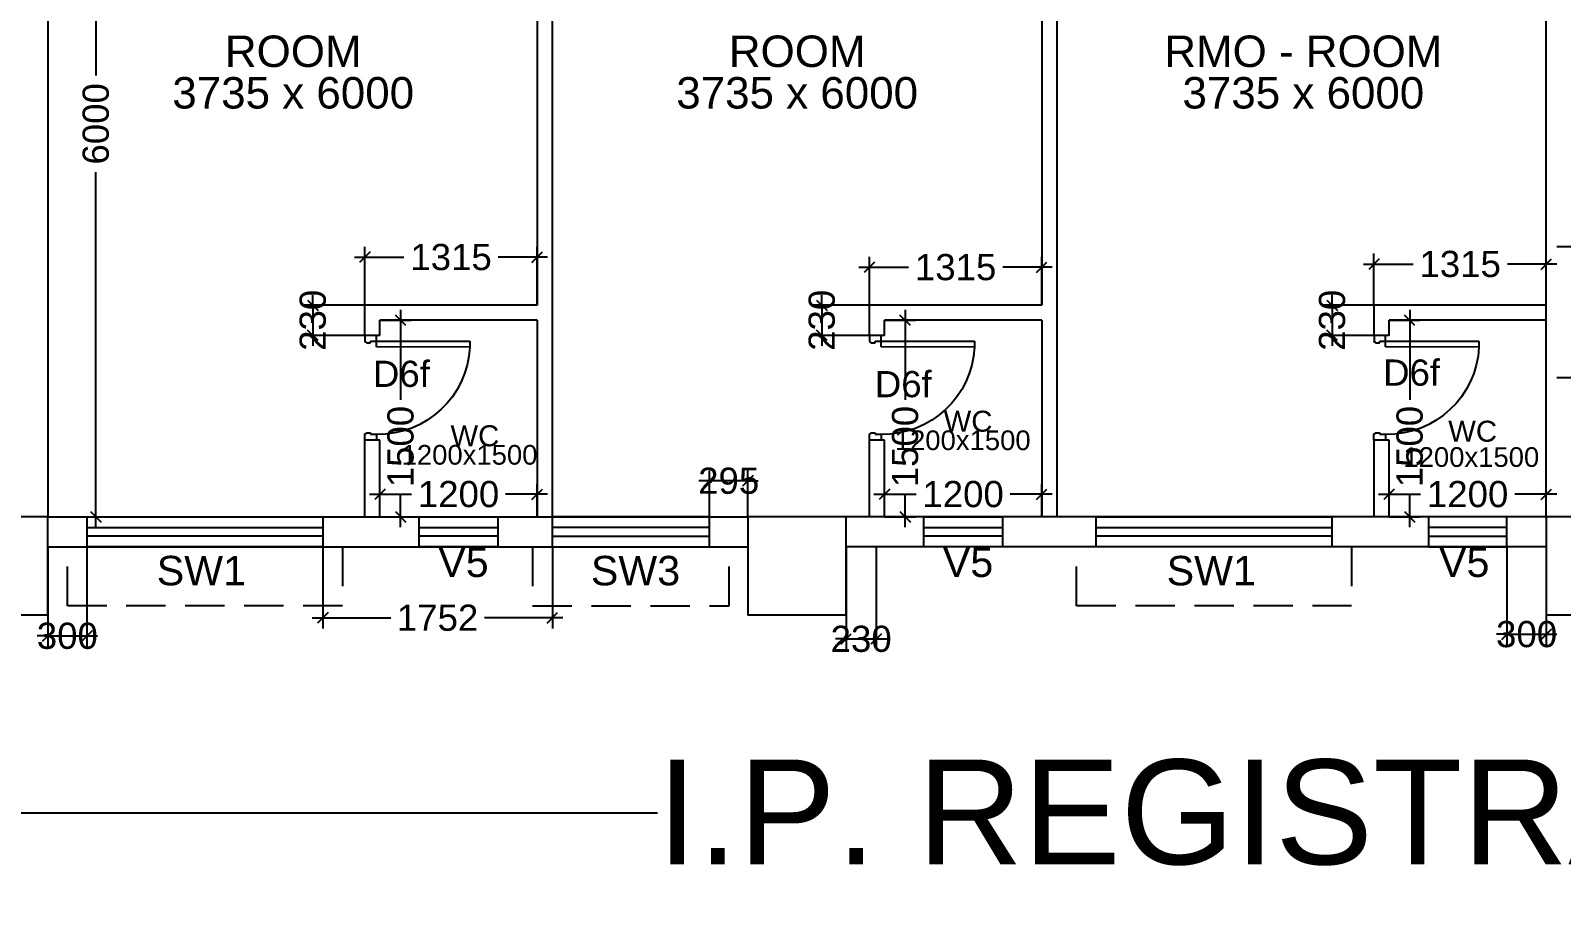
# Model space of a CAD drawing. Extents: x 6345096 to 6738923, y -6490958 to -6305885.
# Drawn here: x 6617593 to 6629277, y -6416114 to -6409473 of the extents above; entities that cross this region are included whole.
import ezdxf
from ezdxf.enums import TextEntityAlignment as Align

# ---------------------------------------------------------------- set-up
doc = ezdxf.new("R2010")
doc.units = 0
doc.header["$LTSCALE"] = 600
doc.header["$MEASUREMENT"] = 0
doc.header["$PDMODE"] = 35
doc.linetypes.add('DASHED', pattern=[0.75, 0.5, -0.25])
doc.linetypes.add('HIDDEN', pattern=[0.375, 0.25, -0.125])
doc.layers.get('0').update_dxf_attribs({"linetype": 'CONTINUOUS'})
doc.layers.get('Defpoints').update_dxf_attribs({"linetype": 'CONTINUOUS'})
for name, color, linetype in [('8', 8, 'CONTINUOUS'), ('chajja', 7, 'CONTINUOUS'), ('DIM-TEXT', 8, 'CONTINUOUS'), ('DOOR', 32, 'CONTINUOUS'), ('HS', 251, 'CONTINUOUS'), ('joinery', 7, 'CONTINUOUS'), ('LA-column', 3, 'CONTINUOUS'), ('REVISIONS', 6, 'CONTINUOUS'), ('Room Dim', 1, 'CONTINUOUS'), ('T Wall', 8, 'CONTINUOUS'), ('TEXT', 6, 'CONTINUOUS'), ('Walls', 7, 'CONTINUOUS'), ('WIN', 151, 'CONTINUOUS'), ('Working Dim', 5, 'CONTINUOUS')]:
    doc.layers.add(name, color=color, linetype=linetype)
doc.styles.add('ari', font='arial.ttf')
doc.styles.add('ARIAL', font='arial.ttf')
doc.styles.add('RT', font='romant.shx')
doc.dimstyles.new('int. dim', dxfattribs={"dimtxt": 200, "dimasz": 80, "dimexe": 80, "dimexo": 0, "dimgap": 70, "dimtad": 0, "dimdec": 0, "dimzin": 12, "dimdsep": 46, "dimtxsty": 'ari', "dimblk": 'OBLIQUE', "dimcen": 2, "dimdle": 80, "dimclrd": 256, "dimclre": 256, "dimclrt": 6, "dimadec": 0, "dimazin": 0, "dimtfac": 1, "dimtdec": 0, "dimtix": 1, "dimtmove": 2, "dimatfit": 3, "dimfxl": 1, "dimtolj": 1, "dimtzin": 0, "dimlwd": -1, "dimlwe": -1, "dimarcsym": 0})
doc.dimstyles.new('TEXT', dxfattribs={"dimscale": 0, "dimtxt": 600, "dimasz": 300, "dimexe": 300, "dimexo": 30, "dimgap": 50, "dimtad": 0, "dimdec": 0, "dimzin": 0, "dimdsep": 46, "dimtxsty": 'RT', "dimblk": 'OBLIQUE', "dimcen": 0.09, "dimdle": 300, "dimclrd": 256, "dimclre": 256, "dimclrt": 170, "dimadec": 0, "dimazin": 0, "dimtfac": 1, "dimtdec": 0, "dimtofl": 0, "dimtmove": 2, "dimatfit": 3, "dimfxl": 1, "dimfrac": 2, "dimtolj": 1, "dimtzin": 0, "dimlwd": -1, "dimlwe": -1, "dimarcsym": 0})

# ---------------------------------------------------------------- blocks, each defined once
blk = doc.blocks.new('_Oblique')
at = {"color": 0, "linetype": 'ByBlock', "lineweight": -2}
blk.add_line((-0.5, -0.5), (0.5, 0.5), dxfattribs=at)
blk = doc.blocks.new('*D1022')
at = {"layer": 'Defpoints', "color": 0, "transparency": 16777216}
for p in [(6617723, -6413415, 5), (6618023, -6413415, 2), (6618023, -6414095)]:
    blk.add_point(p, dxfattribs=at)
at = {"layer": 'Working Dim', "transparency": 16777216}
for p, q in [((6617723, -6413415), (6617723, -6414175)), ((6618023, -6413415), (6618023, -6414175)), ((6617723, -6414095), (6617643, -6414095)), ((6617723, -6414095), (6618023, -6414095)), ((6618023, -6414095), (6618103, -6414095))]:
    blk.add_line(p, q, dxfattribs=at)
at = {"layer": 'Working Dim', "transparency": 16777216, "xscale": 80, "yscale": 80, "zscale": 80}
blk.add_blockref('_Oblique', (6617723, -6414095), dxfattribs=at)
at = {"layer": 'Working Dim', "transparency": 16777216, "xscale": 80, "yscale": 80, "zscale": 80, "rotation": 180}
blk.add_blockref('_Oblique', (6618023, -6414095), dxfattribs=at)
at = {"layer": 'Working Dim', "color": 6, "transparency": 16777216, "insert": (6617873, -6414095), "char_height": 200, "attachment_point": 5, "style": 'ari'}
blk.add_mtext('\\A1;300', dxfattribs=at)
blk = doc.blocks.new('*D1023')
at = {"layer": 'Defpoints', "color": 0, "transparency": 16777216}
for p in [(6623817, -6413415, 5), (6624047, -6413415, 5), (6624047, -6414118)]:
    blk.add_point(p, dxfattribs=at)
at = {"layer": 'Working Dim', "transparency": 16777216}
for p, q in [((6623817, -6413415), (6623817, -6414198)), ((6624047, -6413415), (6624047, -6414198)), ((6623817, -6414118), (6623737, -6414118)), ((6623817, -6414118), (6624047, -6414118)), ((6624047, -6414118), (6624127, -6414118))]:
    blk.add_line(p, q, dxfattribs=at)
at = {"layer": 'Working Dim', "transparency": 16777216, "xscale": 80, "yscale": 80, "zscale": 80}
blk.add_blockref('_Oblique', (6623817, -6414118), dxfattribs=at)
at = {"layer": 'Working Dim', "transparency": 16777216, "xscale": 80, "yscale": 80, "zscale": 80, "rotation": 180}
blk.add_blockref('_Oblique', (6624047, -6414118), dxfattribs=at)
at = {"layer": 'Working Dim', "color": 6, "transparency": 16777216, "insert": (6623932, -6414118), "char_height": 200, "attachment_point": 5, "style": 'ari'}
blk.add_mtext('\\A1;230', dxfattribs=at)
blk = doc.blocks.new('*D1024')
at = {"layer": 'Defpoints', "color": 0, "transparency": 16777216}
for p in [(6628861, -6413415, 1), (6629161, -6413415, 6), (6629161, -6414082)]:
    blk.add_point(p, dxfattribs=at)
at = {"layer": 'Working Dim', "transparency": 16777216}
for p, q in [((6628861, -6413415), (6628861, -6414162)), ((6629161, -6413415), (6629161, -6414162)), ((6628861, -6414082), (6628781, -6414082)), ((6628861, -6414082), (6629161, -6414082)), ((6629161, -6414082), (6629241, -6414082))]:
    blk.add_line(p, q, dxfattribs=at)
at = {"layer": 'Working Dim', "transparency": 16777216, "xscale": 80, "yscale": 80, "zscale": 80}
blk.add_blockref('_Oblique', (6628861, -6414082), dxfattribs=at)
at = {"layer": 'Working Dim', "transparency": 16777216, "xscale": 80, "yscale": 80, "zscale": 80, "rotation": 180}
blk.add_blockref('_Oblique', (6629161, -6414082), dxfattribs=at)
at = {"layer": 'Working Dim', "color": 6, "transparency": 16777216, "insert": (6629011, -6414082), "char_height": 200, "attachment_point": 5, "style": 'ari'}
blk.add_mtext('\\A1;300', dxfattribs=at)
blk = doc.blocks.new('*D1221')
at = {"layer": 'Defpoints', "color": 0, "transparency": 16777216}
for p in [(6619823, -6413415, 2), (6621575, -6413415, 3), (6621575, -6413957)]:
    blk.add_point(p, dxfattribs=at)
at = {"layer": 'Working Dim', "transparency": 16777216}
for p, q in [((6619823, -6413415), (6619823, -6414037)), ((6621575, -6413415), (6621575, -6414037)), ((6619743, -6413957), (6620341, -6413957)), ((6621655, -6413957), (6621058, -6413957))]:
    blk.add_line(p, q, dxfattribs=at)
at = {"layer": 'Working Dim', "transparency": 16777216, "xscale": 80, "yscale": 80, "zscale": 80, "rotation": 180}
blk.add_blockref('_Oblique', (6619823, -6413957), dxfattribs=at)
at = {"layer": 'Working Dim', "transparency": 16777216, "xscale": 80, "yscale": 80, "zscale": 80}
blk.add_blockref('_Oblique', (6621575, -6413957), dxfattribs=at)
at = {"layer": 'Working Dim', "color": 6, "transparency": 16777216, "insert": (6620699, -6413957), "char_height": 200, "attachment_point": 5, "style": 'ari'}
blk.add_mtext('\\A1;1752', dxfattribs=at)
blk = doc.blocks.new('*D1284')
at = {"layer": 'Defpoints', "color": 0, "linetype": 'Continuous', "transparency": 16777216}
for p in [(6610879, -6414394, 22), (6651940, -6414395, -1), (6610879, -6415444)]:
    blk.add_point(p, dxfattribs=at)
at = {"layer": 'DIM-TEXT', "transparency": 16777216}
for p, q in [((6610879, -6414394), (6610879, -6415744)), ((6651940, -6414395), (6651940, -6415744)), ((6610579, -6415444), (6622378, -6415444)), ((6652240, -6415444), (6640441, -6415444))]:
    blk.add_line(p, q, dxfattribs=at)
at = {"layer": 'DIM-TEXT', "linetype": 'Continuous', "transparency": 16777216, "xscale": 300, "yscale": 300, "zscale": 300, "rotation": 180}
blk.add_blockref('_Oblique', (6610879, -6415444), dxfattribs=at)
at = {"layer": 'DIM-TEXT', "linetype": 'Continuous', "transparency": 16777216, "xscale": 300, "yscale": 300, "zscale": 300}
blk.add_blockref('_Oblique', (6651940, -6415444), dxfattribs=at)
at = {"layer": 'DIM-TEXT', "color": 170, "linetype": 'Continuous', "transparency": 16777216, "insert": (6631409, -6415444), "char_height": 750, "attachment_point": 5, "style": 'ari'}
blk.add_mtext('\\A1;{\\H1.067x;I.P. REGISTRATION & PHARMACY}', dxfattribs=at)
blk = doc.blocks.new('*D2034')
at = {"layer": 'Defpoints', "color": 0, "transparency": 16777216}
for p in [(6620259, -6411685, 5), (6620417, -6411685), (6620259, -6413185, 5)]:
    blk.add_point(p, dxfattribs=at)
at = {"layer": 'Working Dim', "transparency": 16777216}
for p, q in [((6620259, -6411685), (6620497, -6411685)), ((6620417, -6411605), (6620417, -6412291)), ((6620417, -6413265), (6620417, -6413008)), ((6620259, -6413185), (6620497, -6413185))]:
    blk.add_line(p, q, dxfattribs=at)
at = {"layer": 'Working Dim', "transparency": 16777216, "xscale": 80, "yscale": 80, "zscale": 80}
for p, rotation in [((6620417, -6411685), 90), ((6620417, -6413185), 270)]:
    blk.add_blockref('_Oblique', p, dxfattribs=dict(at, rotation=rotation))
at = {"layer": 'Working Dim', "color": 6, "transparency": 16777216, "insert": (6620417, -6412649), "char_height": 200, "attachment_point": 5, "rotation": 90, "style": 'ari'}
blk.add_mtext('\\A1;1500', dxfattribs=at)
blk = doc.blocks.new('*D2035')
at = {"layer": 'Defpoints', "color": 0, "transparency": 16777216}
for p in [(6620259, -6413013), (6620259, -6413185), (6621459, -6413185, 5)]:
    blk.add_point(p, dxfattribs=at)
at = {"layer": 'Working Dim', "transparency": 16777216}
for p, q in [((6620259, -6413185), (6620259, -6412933)), ((6621459, -6413185), (6621459, -6412933)), ((6620179, -6413013), (6620500, -6413013)), ((6621539, -6413013), (6621218, -6413013))]:
    blk.add_line(p, q, dxfattribs=at)
at = {"layer": 'Working Dim', "transparency": 16777216, "xscale": 80, "yscale": 80, "zscale": 80, "rotation": 180}
blk.add_blockref('_Oblique', (6620259, -6413013), dxfattribs=at)
at = {"layer": 'Working Dim', "transparency": 16777216, "xscale": 80, "yscale": 80, "zscale": 80}
blk.add_blockref('_Oblique', (6621459, -6413013), dxfattribs=at)
at = {"layer": 'Working Dim', "color": 6, "transparency": 16777216, "insert": (6620859, -6413013), "char_height": 200, "attachment_point": 5, "style": 'ari'}
blk.add_mtext('\\A1;1200', dxfattribs=at)
blk = doc.blocks.new('1000')
at = {"layer": 'DOOR'}
for p, q in [((0, -100), (0, 0)), ((0, 0), (50, 0)), ((50, -100), (0, -100)), ((50, 0), (50, -2)), ((63, -49), (50, -49)), ((50, -49), (50, -100)), ((50, -100), (50, -901)), ((100, -100), (50, -100)), ((63, -13), (61, -13)), ((63, -13), (63, -49)), ((100, -901), (100, -100)), ((837, -13), (837, -49)), ((837, -13), (839, -13)), ((837, -49), (850, -49)), ((850, 0), (850, -2)), ((900, 0), (850, 0)), ((850, -49), (850, -100)), ((850, -100), (900, -100)), ((900, -100), (900, 0)), ((50, -901), (100, -901))]:
    blk.add_line(p, q, dxfattribs=at)
for centre, major_axis, start_param, end_param in [((50, -13), (-7.95, 7.95), 3.926991, 5.497787), ((850, -13), (7.95, 7.95), 0.785398, 2.356194)]:
    blk.add_ellipse(centre, major_axis=major_axis, ratio=1, start_param=start_param, end_param=end_param, dxfattribs=at)
at = {"layer": 'DOOR', "color": 145}
blk.add_ellipse((64, -115), major_axis=(-520, 590), ratio=1, start_param=2.464943, end_param=4.009476, dxfattribs=at)
blk = doc.blocks.new('*D2036')
at = {"layer": 'Defpoints', "color": 0, "transparency": 16777216}
for p in [(6624110, -6411685, 5), (6624268, -6411685), (6624110, -6413185, 5)]:
    blk.add_point(p, dxfattribs=at)
at = {"layer": 'Working Dim', "transparency": 16777216}
for p, q in [((6624110, -6411685), (6624348, -6411685)), ((6624268, -6411605), (6624268, -6412291)), ((6624268, -6413265), (6624268, -6413008)), ((6624110, -6413185), (6624348, -6413185))]:
    blk.add_line(p, q, dxfattribs=at)
at = {"layer": 'Working Dim', "transparency": 16777216, "xscale": 80, "yscale": 80, "zscale": 80}
for p, rotation in [((6624268, -6411685), 90), ((6624268, -6413185), 270)]:
    blk.add_blockref('_Oblique', p, dxfattribs=dict(at, rotation=rotation))
at = {"layer": 'Working Dim', "color": 6, "transparency": 16777216, "insert": (6624268, -6412649), "char_height": 200, "attachment_point": 5, "rotation": 90, "style": 'ari'}
blk.add_mtext('\\A1;1500', dxfattribs=at)
blk = doc.blocks.new('*D2037')
at = {"layer": 'Defpoints', "color": 0, "transparency": 16777216}
for p in [(6624110, -6413013), (6624110, -6413185), (6625310, -6413185, 5)]:
    blk.add_point(p, dxfattribs=at)
at = {"layer": 'Working Dim', "transparency": 16777216}
for p, q in [((6624110, -6413185), (6624110, -6412933)), ((6625310, -6413185), (6625310, -6412933)), ((6624030, -6413013), (6624351, -6413013)), ((6625390, -6413013), (6625069, -6413013))]:
    blk.add_line(p, q, dxfattribs=at)
at = {"layer": 'Working Dim', "transparency": 16777216, "xscale": 80, "yscale": 80, "zscale": 80, "rotation": 180}
blk.add_blockref('_Oblique', (6624110, -6413013), dxfattribs=at)
at = {"layer": 'Working Dim', "transparency": 16777216, "xscale": 80, "yscale": 80, "zscale": 80}
blk.add_blockref('_Oblique', (6625310, -6413013), dxfattribs=at)
at = {"layer": 'Working Dim', "color": 6, "transparency": 16777216, "insert": (6624710, -6413013), "char_height": 200, "attachment_point": 5, "style": 'ari'}
blk.add_mtext('\\A1;1200', dxfattribs=at)
blk = doc.blocks.new('*D2038')
at = {"layer": 'Defpoints', "color": 0, "transparency": 16777216}
for p in [(6627961, -6411685, 5), (6628119, -6411685), (6627961, -6413185, 5)]:
    blk.add_point(p, dxfattribs=at)
at = {"layer": 'Working Dim', "transparency": 16777216}
for p, q in [((6627961, -6411685), (6628199, -6411685)), ((6628119, -6411605), (6628119, -6412291)), ((6628119, -6413265), (6628119, -6413008)), ((6627961, -6413185), (6628199, -6413185))]:
    blk.add_line(p, q, dxfattribs=at)
at = {"layer": 'Working Dim', "transparency": 16777216, "xscale": 80, "yscale": 80, "zscale": 80}
for p, rotation in [((6628119, -6411685), 90), ((6628119, -6413185), 270)]:
    blk.add_blockref('_Oblique', p, dxfattribs=dict(at, rotation=rotation))
at = {"layer": 'Working Dim', "color": 6, "transparency": 16777216, "insert": (6628119, -6412649), "char_height": 200, "attachment_point": 5, "rotation": 90, "style": 'ari'}
blk.add_mtext('\\A1;1500', dxfattribs=at)
blk = doc.blocks.new('*D2039')
at = {"layer": 'Defpoints', "color": 0, "transparency": 16777216}
for p in [(6627961, -6413013), (6627961, -6413185), (6629161, -6413185, 5)]:
    blk.add_point(p, dxfattribs=at)
at = {"layer": 'Working Dim', "transparency": 16777216}
for p, q in [((6627961, -6413185), (6627961, -6412933)), ((6629161, -6413185), (6629161, -6412933)), ((6627881, -6413013), (6628202, -6413013)), ((6629241, -6413013), (6628920, -6413013))]:
    blk.add_line(p, q, dxfattribs=at)
at = {"layer": 'Working Dim', "transparency": 16777216, "xscale": 80, "yscale": 80, "zscale": 80, "rotation": 180}
blk.add_blockref('_Oblique', (6627961, -6413013), dxfattribs=at)
at = {"layer": 'Working Dim', "transparency": 16777216, "xscale": 80, "yscale": 80, "zscale": 80}
blk.add_blockref('_Oblique', (6629161, -6413013), dxfattribs=at)
at = {"layer": 'Working Dim', "color": 6, "transparency": 16777216, "insert": (6628561, -6413013), "char_height": 200, "attachment_point": 5, "style": 'ari'}
blk.add_mtext('\\A1;1200', dxfattribs=at)
blk = doc.blocks.new('*D2040')
at = {"layer": 'Defpoints', "color": 0, "transparency": 16777216}
for p in [(6617723, -6407185, -2), (6618091, -6407185), (6617723, -6413185)]:
    blk.add_point(p, dxfattribs=at)
at = {"layer": 'Working Dim', "transparency": 16777216}
for p, q in [((6618091, -6407105), (6618091, -6409816)), ((6617723, -6407185), (6618171, -6407185)), ((6618091, -6413265), (6618091, -6410554)), ((6617723, -6413185), (6618171, -6413185))]:
    blk.add_line(p, q, dxfattribs=at)
at = {"layer": 'Working Dim', "transparency": 16777216, "xscale": 80, "yscale": 80, "zscale": 80}
for p, rotation in [((6618091, -6407185), 90), ((6618091, -6413185), 270)]:
    blk.add_blockref('_Oblique', p, dxfattribs=dict(at, rotation=rotation))
at = {"layer": 'Working Dim', "color": 6, "transparency": 16777216, "insert": (6618091, -6410185), "char_height": 200, "attachment_point": 5, "rotation": 90, "style": 'ari'}
blk.add_mtext('\\A1;6000', dxfattribs=at)
blk = doc.blocks.new('*D2094')
at = {"layer": 'Defpoints', "color": 0, "transparency": 16777216}
for p in [(6622774, -6412911), (6622774, -6413185, 3), (6623067, -6413185, 3)]:
    blk.add_point(p, dxfattribs=at)
at = {"layer": 'Working Dim', "transparency": 16777216}
for p, q in [((6622774, -6413185), (6622774, -6412831)), ((6623067, -6413185), (6623067, -6412831)), ((6622774, -6412911), (6622694, -6412911)), ((6623067, -6412911), (6622774, -6412911)), ((6623067, -6412911), (6623147, -6412911))]:
    blk.add_line(p, q, dxfattribs=at)
at = {"layer": 'Working Dim', "transparency": 16777216, "xscale": 80, "yscale": 80, "zscale": 80}
blk.add_blockref('_Oblique', (6622774, -6412911), dxfattribs=at)
at = {"layer": 'Working Dim', "transparency": 16777216, "xscale": 80, "yscale": 80, "zscale": 80, "rotation": 180}
blk.add_blockref('_Oblique', (6623067, -6412911), dxfattribs=at)
at = {"layer": 'Working Dim', "color": 6, "transparency": 16777216, "insert": (6622921, -6412911), "char_height": 200, "attachment_point": 5, "style": 'ari'}
blk.add_mtext('\\A1;295', dxfattribs=at)
blk = doc.blocks.new('*D2095')
at = {"layer": 'Defpoints', "color": 0, "transparency": 16777216}
for p in [(6620144, -6411203), (6620144, -6411570, 3), (6621459, -6411570, 3)]:
    blk.add_point(p, dxfattribs=at)
at = {"layer": 'Working Dim', "transparency": 16777216}
for p, q in [((6620064, -6411203), (6620442, -6411203)), ((6620144, -6411570), (6620144, -6411123)), ((6621539, -6411203), (6621162, -6411203)), ((6621459, -6411570), (6621459, -6411123))]:
    blk.add_line(p, q, dxfattribs=at)
at = {"layer": 'Working Dim', "transparency": 16777216, "xscale": 80, "yscale": 80, "zscale": 80, "rotation": 180}
blk.add_blockref('_Oblique', (6620144, -6411203), dxfattribs=at)
at = {"layer": 'Working Dim', "transparency": 16777216, "xscale": 80, "yscale": 80, "zscale": 80}
blk.add_blockref('_Oblique', (6621459, -6411203), dxfattribs=at)
at = {"layer": 'Working Dim', "color": 6, "transparency": 16777216, "insert": (6620802, -6411203), "char_height": 200, "attachment_point": 5, "style": 'ari'}
blk.add_mtext('\\A1;1315', dxfattribs=at)
blk = doc.blocks.new('*D2096')
at = {"layer": 'Defpoints', "color": 0, "transparency": 16777216}
for p in [(6623995, -6411280), (6623995, -6411570, 3), (6625310, -6411570, 3)]:
    blk.add_point(p, dxfattribs=at)
at = {"layer": 'Working Dim', "transparency": 16777216}
for p, q in [((6623995, -6411570), (6623995, -6411200)), ((6625310, -6411570), (6625310, -6411200)), ((6623915, -6411280), (6624293, -6411280)), ((6625390, -6411280), (6625013, -6411280))]:
    blk.add_line(p, q, dxfattribs=at)
at = {"layer": 'Working Dim', "transparency": 16777216, "xscale": 80, "yscale": 80, "zscale": 80, "rotation": 180}
blk.add_blockref('_Oblique', (6623995, -6411280), dxfattribs=at)
at = {"layer": 'Working Dim', "transparency": 16777216, "xscale": 80, "yscale": 80, "zscale": 80}
blk.add_blockref('_Oblique', (6625310, -6411280), dxfattribs=at)
at = {"layer": 'Working Dim', "color": 6, "transparency": 16777216, "insert": (6624653, -6411280), "char_height": 200, "attachment_point": 5, "style": 'ari'}
blk.add_mtext('\\A1;1315', dxfattribs=at)
blk = doc.blocks.new('*D2097')
at = {"layer": 'Defpoints', "color": 0, "transparency": 16777216}
for p in [(6627846, -6411256), (6627846, -6411570, 3), (6629161, -6411570, 3)]:
    blk.add_point(p, dxfattribs=at)
at = {"layer": 'Working Dim', "transparency": 16777216}
for p, q in [((6627846, -6411570), (6627846, -6411176)), ((6629161, -6411570), (6629161, -6411176)), ((6627766, -6411256), (6628144, -6411256)), ((6629241, -6411256), (6628864, -6411256))]:
    blk.add_line(p, q, dxfattribs=at)
at = {"layer": 'Working Dim', "transparency": 16777216, "xscale": 80, "yscale": 80, "zscale": 80, "rotation": 180}
blk.add_blockref('_Oblique', (6627846, -6411256), dxfattribs=at)
at = {"layer": 'Working Dim', "transparency": 16777216, "xscale": 80, "yscale": 80, "zscale": 80}
blk.add_blockref('_Oblique', (6629161, -6411256), dxfattribs=at)
at = {"layer": 'Working Dim', "color": 6, "transparency": 16777216, "insert": (6628504, -6411256), "char_height": 200, "attachment_point": 5, "style": 'ari'}
blk.add_mtext('\\A1;1315', dxfattribs=at)
blk = doc.blocks.new('*D2098')
at = {"layer": 'Defpoints', "color": 0, "transparency": 16777216}
for p in [(6620144, -6411570), (6619747, -6411800), (6620144, -6411800, 3)]:
    blk.add_point(p, dxfattribs=at)
at = {"layer": 'Working Dim', "transparency": 16777216}
for p, q in [((6620144, -6411570), (6619667, -6411570)), ((6619747, -6411570), (6619747, -6411490)), ((6619747, -6411570), (6619747, -6411800)), ((6620144, -6411800), (6619667, -6411800)), ((6619747, -6411800), (6619747, -6411880))]:
    blk.add_line(p, q, dxfattribs=at)
at = {"layer": 'Working Dim', "transparency": 16777216, "xscale": 80, "yscale": 80, "zscale": 80}
for p, rotation in [((6619747, -6411570), 270), ((6619747, -6411800), 90)]:
    blk.add_blockref('_Oblique', p, dxfattribs=dict(at, rotation=rotation))
at = {"layer": 'Working Dim', "color": 6, "transparency": 16777216, "insert": (6619747, -6411685), "char_height": 200, "attachment_point": 5, "rotation": 90, "style": 'ari'}
blk.add_mtext('\\A1;230', dxfattribs=at)
blk = doc.blocks.new('*D2099')
at = {"layer": 'Defpoints', "color": 0, "transparency": 16777216}
for p in [(6623995, -6411570), (6623632, -6411800), (6623995, -6411800, 3)]:
    blk.add_point(p, dxfattribs=at)
at = {"layer": 'Working Dim', "transparency": 16777216}
for p, q in [((6623995, -6411570), (6623552, -6411570)), ((6623632, -6411570), (6623632, -6411490)), ((6623632, -6411570), (6623632, -6411800)), ((6623995, -6411800), (6623552, -6411800)), ((6623632, -6411800), (6623632, -6411880))]:
    blk.add_line(p, q, dxfattribs=at)
at = {"layer": 'Working Dim', "transparency": 16777216, "xscale": 80, "yscale": 80, "zscale": 80}
for p, rotation in [((6623632, -6411570), 270), ((6623632, -6411800), 90)]:
    blk.add_blockref('_Oblique', p, dxfattribs=dict(at, rotation=rotation))
at = {"layer": 'Working Dim', "color": 6, "transparency": 16777216, "insert": (6623632, -6411685), "char_height": 200, "attachment_point": 5, "rotation": 90, "style": 'ari'}
blk.add_mtext('\\A1;230', dxfattribs=at)
blk = doc.blocks.new('*D2100')
at = {"layer": 'Defpoints', "color": 0, "transparency": 16777216}
for p in [(6627846, -6411570), (6627527, -6411800), (6627846, -6411800, 3)]:
    blk.add_point(p, dxfattribs=at)
at = {"layer": 'Working Dim', "transparency": 16777216}
for p, q in [((6627846, -6411570), (6627447, -6411570)), ((6627527, -6411570), (6627527, -6411490)), ((6627527, -6411570), (6627527, -6411800)), ((6627846, -6411800), (6627447, -6411800)), ((6627527, -6411800), (6627527, -6411880))]:
    blk.add_line(p, q, dxfattribs=at)
at = {"layer": 'Working Dim', "transparency": 16777216, "xscale": 80, "yscale": 80, "zscale": 80}
for p, rotation in [((6627527, -6411570), 270), ((6627527, -6411800), 90)]:
    blk.add_blockref('_Oblique', p, dxfattribs=dict(at, rotation=rotation))
at = {"layer": 'Working Dim', "color": 6, "transparency": 16777216, "insert": (6627527, -6411685), "char_height": 200, "attachment_point": 5, "rotation": 90, "style": 'ari'}
blk.add_mtext('\\A1;230', dxfattribs=at)
blk = doc.blocks.new('*D2385')
at = {"layer": 'Defpoints', "color": 0, "linetype": 'Continuous', "transparency": 16777216}
for p in [(6610880, -6417570), (6651940, -6418894, -2), (6610880, -6419424, 0)]:
    blk.add_point(p, dxfattribs=at)
at = {"layer": 'DIM-TEXT', "transparency": 16777216}
for p, q in [((6610880, -6419424), (6610880, -6417270)), ((6651940, -6418894), (6651940, -6417270)), ((6610580, -6417570), (6625608, -6417570)), ((6652240, -6417570), (6637211, -6417570))]:
    blk.add_line(p, q, dxfattribs=at)
at = {"layer": 'DIM-TEXT', "linetype": 'Continuous', "transparency": 16777216, "xscale": 300, "yscale": 300, "zscale": 300, "rotation": 180}
blk.add_blockref('_Oblique', (6610880, -6417570), dxfattribs=at)
at = {"layer": 'DIM-TEXT', "linetype": 'Continuous', "transparency": 16777216, "xscale": 300, "yscale": 300, "zscale": 300}
blk.add_blockref('_Oblique', (6651940, -6417570), dxfattribs=at)
at = {"layer": 'DIM-TEXT', "color": 170, "linetype": 'Continuous', "transparency": 16777216, "insert": (6631410, -6417570), "char_height": 750, "attachment_point": 5, "style": 'ari'}
blk.add_mtext('\\A1;{\\H1.067x;OPD - ORTHOPEDICS}', dxfattribs=at)
blk = doc.blocks.new('A$C2CD672AE')
at = {"layer": 'Walls', "color": 8, "linetype": 'HIDDEN'}
for p, q in [((98842, 45299.1), (98842, 52954.2)), ((99072.4, 45299.1), (98842, 45299.1)), ((98842, 43239.1), (98842, 44299.1)), ((99072.4, 44299.1), (98842, 44299.1)), ((87404, 43239.2), (92748, 43239.2)), ((98842, 43239.1), (93498, 43239.2)), ((87404, 43009.2), (92748, 43009.2)), ((98845.7, 43009.1), (93498, 43009.2))]:
    blk.add_line(p, q, dxfattribs=at)

msp = doc.modelspace()

# ---------------------------------------------------------------- linework, layer by layer
at = {"layer": 'chajja', "color": 7, "linetype": 'DASHED'}
for points, elevation in [([(6619973.353, -6413414.686), (6619973.353, -6413864.686), (6617873.353, -6413864.686), (6617873.353, -6413414.686)], 2.39), ([(6621424.354, -6413414.733), (6621424.354, -6413864.733), (6622924.354, -6413864.732), (6622924.354, -6413414.732)], 3.421), ([(6627675.665, -6413414.809), (6627675.665, -6413864.809), (6625575.665, -6413864.808), (6625575.665, -6413414.808)], 0.679)]:
    msp.add_lwpolyline(points, dxfattribs=dict(at, elevation=elevation))
at = {"layer": 'LA-column', "color": 2, "elevation": 3.421}
for points in [[(6616973.353, -6413184.829), (6616973.353, -6413934.829), (6617723.353, -6413934.829), (6617723.353, -6413184.829)], [(6623067.354, -6413184.829), (6623067.354, -6413934.829), (6623817.354, -6413934.829), (6623817.354, -6413184.829)], [(6629160.354, -6413184.832), (6629160.354, -6413934.832), (6629910.354, -6413934.832), (6629910.354, -6413184.832)]]:
    msp.add_lwpolyline(points, close=True, dxfattribs=at)
at = {"layer": 'T Wall', "color": 6}
for p, q in [((6621459.357, -6407185.165, 1.833), (6621459.356, -6411569.812, 3.421)), ((6621574.355, -6407185.165, 1.833), (6621574.354, -6413184.778, 3.421)), ((6625310.355, -6407185.165, 1.833), (6625310.354, -6411569.812, 3.421)), ((6625425.353, -6407185.165, 1.833), (6625425.351, -6413184.753, 4.006)), ((6621459.356, -6411569.812, 3.421), (6620144.356, -6411569.812, 3.421)), ((6620144.356, -6411799.812, 3.421), (6620144.356, -6411569.812, 3.421)), ((6625310.354, -6411569.812, 3.421), (6623995.354, -6411569.812, 3.421)), ((6623995.354, -6411799.812, 3.421), (6623995.354, -6411569.812, 3.421)), ((6629161.349, -6411569.812, 3.421), (6627846.349, -6411569.812, 3.421)), ((6627846.349, -6411799.812, 3.421), (6627846.349, -6411569.812, 3.421)), ((6621459.356, -6411684.812, 3.421), (6620259.356, -6411684.812, 3.421)), ((6620259.356, -6411799.812, 3.421), (6620259.356, -6411684.812, 3.421)), ((6621459.356, -6411684.812, 3.421), (6621459.356, -6413184.732, 3.421)), ((6625310.354, -6411684.812, 3.421), (6624110.354, -6411684.812, 3.421)), ((6624110.354, -6411799.812, 3.421), (6624110.354, -6411684.812, 3.421)), ((6625310.354, -6411684.812, 3.421), (6625310.354, -6413184.751, 3.421)), ((6629161.349, -6411684.812, 3.421), (6627961.349, -6411684.812, 3.421)), ((6627961.349, -6411799.812, 3.421), (6627961.349, -6411684.812, 3.421)), ((6620259.356, -6411799.812, 3.421), (6620144.356, -6411799.812, 3.421)), ((6624110.354, -6411799.812, 3.421), (6623995.354, -6411799.812, 3.421)), ((6627961.349, -6411799.812, 3.421), (6627846.349, -6411799.812, 3.421)), ((6620144.356, -6413184.709, 3.421), (6620144.356, -6412599.815, 3.421)), ((6620259.356, -6412599.815, 3.421), (6620144.356, -6412599.815, 3.421)), ((6620259.356, -6413184.709, 3.421), (6620259.356, -6412599.815, 3.421)), ((6623995.354, -6413184.709, 3.421), (6623995.354, -6412599.815, 3.421)), ((6624110.354, -6412599.815, 3.421), (6623995.354, -6412599.815, 3.421)), ((6624110.354, -6413184.709, 3.421), (6624110.354, -6412599.815, 3.421)), ((6627846.349, -6413184.709, 3.421), (6627846.349, -6412599.815, 3.421)), ((6627961.349, -6412599.815, 3.421), (6627846.349, -6412599.815, 3.421)), ((6627961.349, -6413184.709, 3.421), (6627961.349, -6412599.815, 3.421))]:
    msp.add_line(p, q, dxfattribs=at)
at = {"layer": 'Walls'}
for p, q in [((6617723.353, -6403469.732), (6617723.353, -6413184.732)), ((6629161.348, -6413184.832), (6629161.354, -6403469.733)), ((6617723.353, -6413184.732), (6623067.354, -6413184.778, 3.421)), ((6629161.354, -6413184.836), (6623817.353, -6413184.718)), ((6617723.353, -6413414.732), (6623067.353, -6413414.732)), ((6629165.035, -6413414.836), (6623817.353, -6413414.718))]:
    msp.add_line(p, q, dxfattribs=at)
at = {"layer": 'WIN', "linetype": 'Continuous'}
for points, elevation in [([(6619823.353, -6413414.686), (6618023.353, -6413414.686), (6618023.353, -6413184.685), (6619823.353, -6413184.685)], 2.39), ([(6621574.354, -6413414.732), (6622774.354, -6413414.732), (6622774.354, -6413184.732), (6621574.354, -6413184.732)], 3.421), ([(6625010.354, -6413414.715), (6624410.354, -6413414.715), (6624410.354, -6413184.715), (6625010.354, -6413184.715)], 9.05), ([(6627525.665, -6413414.808), (6625725.665, -6413414.808), (6625725.665, -6413184.808), (6627525.665, -6413184.808)], 0.679), ([(6628261.349, -6413414.732), (6628861.349, -6413414.732), (6628861.349, -6413184.732), (6628261.349, -6413184.732)], 9.05), ([(6619823.353, -6413331.902), (6618023.353, -6413331.902), (6618023.353, -6413267.469), (6619823.353, -6413267.469)], 2.39), ([(6621574.354, -6413331.949), (6622774.354, -6413331.949), (6622774.354, -6413267.515), (6621574.354, -6413267.515)], 3.421), ([(6625010.354, -6413333.374), (6624410.354, -6413333.374), (6624410.354, -6413266.056), (6625010.354, -6413266.056)], 9.05), ([(6627525.665, -6413332.024), (6625725.665, -6413332.024), (6625725.665, -6413267.591), (6627525.665, -6413267.591)], 0.679), ([(6628261.349, -6413333.391), (6628861.349, -6413333.391), (6628861.349, -6413266.073), (6628261.349, -6413266.073)], 9.05)]:
    msp.add_lwpolyline(points, close=True, dxfattribs=dict(at, elevation=elevation))
for points in [[(6621159.356, -6413414.732), (6620559.356, -6413414.732), (6620559.356, -6413184.732), (6621159.356, -6413184.732)], [(6621159.356, -6413333.391), (6620559.356, -6413333.391), (6620559.356, -6413266.073), (6621159.356, -6413266.073)]]:
    msp.add_lwpolyline(points, close=True, dxfattribs=at)

# ---------------------------------------------------------------- block references
at = {"layer": 'DOOR', "linetype": 'Continuous', "yscale": 0.8888796381652355, "zscale": 0.8888796386309199}
for p, xscale, rotation in [((6620144.339, -6411799.806, 3.421), -0.8888796379520705, 89.99180142647681), ((6623995.337, -6411799.806, 3.421), -0.8888796379520705, 89.99180142647681), ((6627846.333, -6411799.806, 3.421), -0.8888796379519371, 89.99180148650838)]:
    msp.add_blockref('1000', p, dxfattribs=dict(at, xscale=xscale, rotation=rotation))
at = {"layer": 'HS'}
msp.add_blockref('A$C2CD672AE', (6530319.294, -6456423.902, 8.17), dxfattribs=at)

# ---------------------------------------------------------------- texts
at = {"layer": '8', "color": 6, "style": 'ari'}
for p in [(6620422.817, -6412193.502, -0.679), (6628133.208, -6412184.134, -8.2), (6624253.524, -6412272.119, -4.1)]:
    msp.add_text('D6f', height=200, dxfattribs=at).set_placement(p, align=Align.CENTER)
at = {"layer": 'joinery', "style": 'ari'}
for s, p in [('V5', (6620896.793, -6413644.547)), ('V5', (6624747.791, -6413644.53, 9.05)), ('V5', (6628535.116, -6413644.547, 9.05)), ('SW1', (6618896.119, -6413708.395, 2.39)), ('SW3', (6622209.782, -6413708.441, 3.421)), ('SW1', (6626604.417, -6413708.517, 0.679))]:
    msp.add_text(s, height=225, dxfattribs=at).set_placement(p, align=Align.CENTER)
at = {"layer": 'REVISIONS', "style": 'ARIAL'}
for s, p in [('ROOM', (6619597.075, -6409750.788, 45.042)), ('ROOM', (6623443.609, -6409750.788, 45.042)), ('RMO - ROOM', (6627307.137, -6409750.788, 45.042))]:
    msp.add_text(s, height=240, dxfattribs=at).set_placement(p, align=Align.CENTER)
at = {"layer": 'REVISIONS', "color": 1, "style": 'ARIAL'}
for p in [(6619597.075, -6410067.956, 45.042), (6623443.609, -6410067.956, 45.042), (6627307.137, -6410067.956, 45.042)]:
    msp.add_text('3735 x 6000', height=240, dxfattribs=at).set_placement(p, align=Align.CENTER)
at = {"layer": 'Room Dim', "style": 'ARIAL'}
for p in [(6620942.98, -6412786.89), (6624706.935, -6412675.752, 2.679), (6628588.963, -6412804.008, 2.679)]:
    msp.add_text('1200x1500', height=150, dxfattribs=at).set_placement(p, align=Align.CENTER)
at = {"layer": 'TEXT', "color": 7, "style": 'ARIAL'}
for p in [(6624747.746, -6412535.457, 2.679), (6620983.791, -6412646.595), (6628599.182, -6412611.693, 5.358)]:
    msp.add_text('WC', height=160, dxfattribs=at).set_placement(p, align=Align.CENTER)

# ---------------------------------------------------------------- dimensions: what is measured, and where the dimension line sits
at = {"layer": 'DIM-TEXT', "linetype": 'Continuous'}
for base, p1, p2, text, picture, middle in [((6610879.353, -6415444.191, 1.031), (6651939.58, -6414394.748), (6610879.353, -6414393.572, 22.984), '{\\H1.067x;I.P. REGISTRATION & PHARMACY}', '*D1284', (6631409.467, -6415444.191, 1.031)), ((6610879.627, -6417570.097, 3.123), (6651939.587, -6418893.706, 1.031), (6610879.627, -6419423.7, 2.775), '{\\H1.067x;OPD - ORTHOPEDICS}', '*D2385', (6631409.607, -6417570.097, 3.123))]:
    dim = msp.add_linear_dim(base=base, p1=p1, p2=p2, angle=180, text=text, dimstyle='TEXT', override={"dimscale": 1, "dimtxt": 750, "dimexo": 0, "dimtxsty": 'ari'}, dxfattribs=at)
    dim.commit()
    dim.dimension.update_dxf_attribs({"geometry": picture, "text_midpoint": middle})
at = {"layer": 'Working Dim', "color": 6}
for base, p1, p2, angle, picture, middle in [((6618090.68, -6407185.165), (6617723.353, -6413184.732), (6617723.355, -6407185.165, -1.588), 90, '*D2040', (6618090.68, -6410184.949)), ((6619747.303, -6411799.806), (6620144.356, -6411569.812), (6620144.356, -6411799.806, 3.421), 90, '*D2098', (6619747.303, -6411684.809)), ((6623632.2, -6411799.806), (6623995.354, -6411569.812), (6623995.354, -6411799.806, 3.421), 90, '*D2099', (6623632.2, -6411684.809)), ((6627526.698, -6411799.806), (6627846.349, -6411569.812), (6627846.349, -6411799.806, 3.421), 90, '*D2100', (6627526.698, -6411684.809)), ((6620259.356, -6413012.553, -10.761), (6621459.356, -6413184.726, -5.63), (6620259.356, -6413184.726, -10.761), 180, '*D2035', (6620859.356, -6413012.553, -10.761)), ((6624110.354, -6413012.553, -10.761), (6625310.354, -6413184.726, -5.63), (6624110.354, -6413184.726, -10.761), 180, '*D2037', (6624710.354, -6413012.553, -10.761)), ((6627961.349, -6413012.553, -10.761), (6629161.349, -6413184.726, -5.63), (6627961.349, -6413184.726, -10.761), 180, '*D2039', (6628561.349, -6413012.553, -10.761))]:
    dim = msp.add_linear_dim(base=base, p1=p1, p2=p2, angle=angle, dimstyle='int. dim', override={"dimtxt": 200, "dimarcsym": 1}, dxfattribs=at)
    dim.commit()
    dim.dimension.update_dxf_attribs({"geometry": picture, "text_midpoint": middle})
for base, p1, p2, picture, middle in [((6620144.356, -6411202.571), (6621459.356, -6411569.812, 3.421), (6620144.356, -6411569.812, 3.421), '*D2095', (6620801.856, -6411202.571)), ((6623995.354, -6411280.222), (6625310.354, -6411569.812, 3.421), (6623995.354, -6411569.812, 3.421), '*D2096', (6624652.854, -6411280.222)), ((6627846.349, -6411256.269), (6629161.349, -6411569.812, 3.421), (6627846.349, -6411569.812, 3.421), '*D2097', (6628503.849, -6411256.269)), ((6618023.353, -6414094.758), (6617723.353, -6413414.732, 5.131), (6618023.353, -6413414.732, 2.39), '*D1022', (6617873.353, -6414094.758)), ((6621575.354, -6413957.434), (6619823.353, -6413414.686, 2.39), (6621575.354, -6413414.778, 3.421), '*D1221', (6620699.353, -6413957.434)), ((6624047.353, -6414118.253), (6623817.353, -6413414.718, 5.131), (6624047.353, -6413414.723, 5.131), '*D1023', (6623932.353, -6414118.253)), ((6629161.354, -6414081.818), (6628861.035, -6413414.83, 0.679), (6629161.354, -6413414.836, 6.269), '*D1024', (6629011.194, -6414081.818))]:
    dim = msp.add_linear_dim(base=base, p1=p1, p2=p2, dimstyle='int. dim', override={"dimtxt": 200, "dimarcsym": 1}, dxfattribs=at)
    dim.commit()
    dim.dimension.update_dxf_attribs({"geometry": picture, "text_midpoint": middle})
for base, p1, p2, picture, middle in [((6620416.837, -6411684.828, -10.761), (6620259.356, -6413184.726, -5.63), (6620259.356, -6411684.828, -5.63), '*D2034', (6620416.837, -6412649.497, -10.761)), ((6624267.834, -6411684.828, -10.761), (6624110.354, -6413184.726, -5.63), (6624110.354, -6411684.828, -5.63), '*D2036', (6624267.834, -6412649.497, -10.761)), ((6628118.83, -6411684.828, -10.761), (6627961.349, -6413184.726, -5.63), (6627961.349, -6411684.828, -5.63), '*D2038', (6628118.83, -6412649.497, -10.761))]:
    dim = msp.add_linear_dim(base=base, p1=p1, p2=p2, angle=90, dimstyle='int. dim', override={"dimtxt": 200, "dimarcsym": 1}, dxfattribs=at)
    dim.commit()
    dim.dimension.update_dxf_attribs({"geometry": picture, "text_midpoint": middle, "dimtype": 160})
dim = msp.add_linear_dim(base=(6622774.354, -6412911.375), p1=(6623067.354, -6413184.829, 3.421), p2=(6622774.354, -6413184.829, 3.421), text='295', dimstyle='int. dim', override={"dimtxt": 200, "dimarcsym": 1}, dxfattribs=at)
dim.commit()
dim.dimension.update_dxf_attribs({"geometry": '*D2094', "text_midpoint": (6622920.854, -6412911.375)})

doc.saveas('drawing.dxf')
